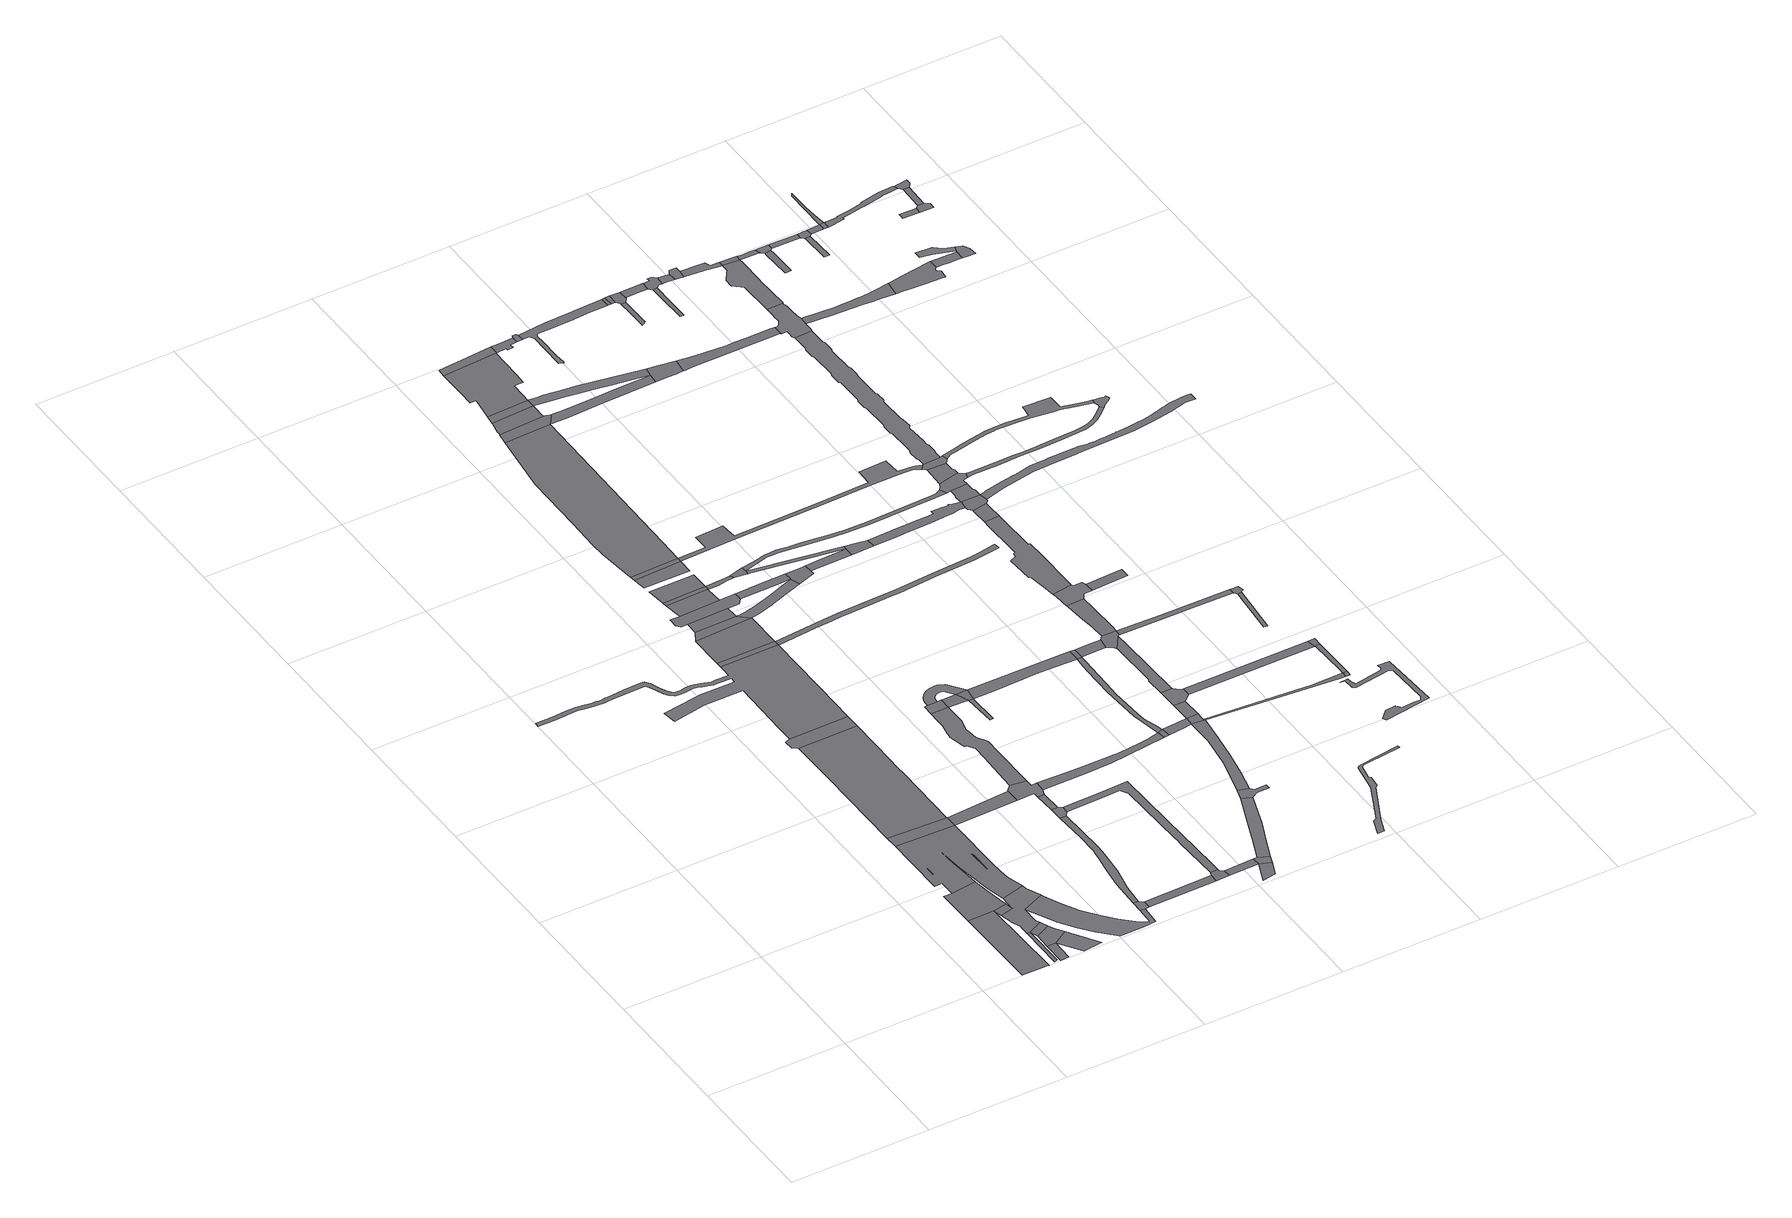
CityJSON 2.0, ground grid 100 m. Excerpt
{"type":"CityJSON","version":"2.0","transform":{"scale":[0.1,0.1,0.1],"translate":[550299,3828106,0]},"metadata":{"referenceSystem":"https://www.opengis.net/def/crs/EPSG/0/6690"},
"CityObjects":{
"road1":{"type":"Road","attributes":{"function":"1","RoadStructureAttribute.sectionType":"7"},"geometry":[{"type":"MultiSurface","lod":"1","boundaries":[[[0,1,2,3,4,5]]]}]},
"road2":{"type":"Road","geometry":[{"type":"MultiSurface","lod":"1","boundaries":[[[6,7,8,9]]]}]},
"road3":{"type":"Road","attributes":{"function":"1","RoadStructureAttribute.sectionType":"7"},"geometry":[{"type":"MultiSurface","lod":"1","boundaries":[[[10,11,12,13]]]}]},
"road4":{"type":"Road","geometry":[{"type":"MultiSurface","lod":"1","boundaries":[[[14,15,16,17,18,5,4,19]]]}]},
"road5":{"type":"Road","attributes":{"function":"1"},"geometry":[{"type":"MultiSurface","lod":"1","boundaries":[[[19,4,20,21]]]}]},
"road6":{"type":"Road","geometry":[{"type":"MultiSurface","lod":"1","boundaries":[[[22,9,23,24]]]}]},
"road7":{"type":"Road","geometry":[{"type":"MultiSurface","lod":"1","boundaries":[[[25,24,23,10,13,26]]]}]},
"road8":{"type":"Road","attributes":{"function":"1","RoadStructureAttribute.sectionType":"7"},"geometry":[{"type":"MultiSurface","lod":"1","boundaries":[[[27,28,26,13]]]}]},
"road9":{"type":"Road","attributes":{"function":"1"},"geometry":[{"type":"MultiSurface","lod":"1","boundaries":[[[29,30,31,21,20,32,33,34,6,9,22,35,36,37]]]}]},
"road10":{"type":"Road","attributes":{"RoadStructureAttribute.sectionType":"1"},"geometry":[{"type":"MultiSurface","lod":"1","boundaries":[[[38,39,40,41,42,43,44,45,46,47,48,49,50,51,52,53,54,55,56,57,58,59,60,61,62,63,64,65,66,67,68,69,70,71,72,73,74,75,76,77,78,79,80,81,82,83,84,85,86,87,88,89,90,91,92,93,94,95,96,97,98,99,100,101,102,103,104,105,106,107,108,109,110,111]]]}]},
"road11":{"type":"Road","geometry":[{"type":"MultiSurface","lod":"1","boundaries":[[[112,113,114,115,116,117,118,119,120,17,16,121,122,123,124,125,126,31,30,127,128,129,130,131,132],[133,134,135]]]}]},
"road12":{"type":"Road","geometry":[{"type":"MultiSurface","lod":"1","boundaries":[[[136,113,112,137,138]]]}]},
"road13":{"type":"Road","attributes":{"function":"3"},"geometry":[{"type":"MultiSurface","lod":"1","boundaries":[[[139,140,141,142,143,144,145,146,37,36,147,148,149,150,151,152,153,154]]]}]},
"road14":{"type":"Road","attributes":{"function":"1"},"geometry":[{"type":"MultiSurface","lod":"1","boundaries":[[[155,156,136,138,157,158,159,160,161]]]}]},
"road15":{"type":"Road","geometry":[{"type":"MultiSurface","lod":"1","boundaries":[[[105,162,163,155,161,106]]]}]},
"road16":{"type":"Road","geometry":[{"type":"MultiSurface","lod":"1","boundaries":[[[164,154,153,165,166,167]]]}]},
"road17":{"type":"Road","attributes":{"RoadStructureAttribute.sectionType":"1"},"geometry":[{"type":"MultiSurface","lod":"1","boundaries":[[[168,169,137,112,170,171]]]}]},
"road18":{"type":"Road","attributes":{"RoadStructureAttribute.sectionType":"1"},"geometry":[{"type":"MultiSurface","lod":"1","boundaries":[[[172,173,174,175,176,177,178,179,180,181,182,183,184,185,164,167]]]}]},
"road19":{"type":"Road","geometry":[{"type":"MultiSurface","lod":"1","boundaries":[[[186,187,111,110,188]]]}]},
"road20":{"type":"Road","attributes":{"RoadStructureAttribute.sectionType":"1"},"geometry":[{"type":"MultiSurface","lod":"1","boundaries":[[[189,190,191,192,186,188]]]}]},
"road21":{"type":"Road","attributes":{"RoadStructureAttribute.sectionType":"1"},"geometry":[{"type":"MultiSurface","lod":"1","boundaries":[[[193,166,165,194]]]}]},
"road22":{"type":"Road","geometry":[{"type":"MultiSurface","lod":"1","boundaries":[[[195,196,190,189]]]}]},
"road23":{"type":"Road","attributes":{"function":"1"},"geometry":[{"type":"MultiSurface","lod":"1","boundaries":[[[197,198,199,200,196,195]]]}]},
"road24":{"type":"Road","geometry":[{"type":"MultiSurface","lod":"1","boundaries":[[[201,202,179,178,203,204]]]}]},
"road25":{"type":"Road","geometry":[{"type":"MultiSurface","lod":"1","boundaries":[[[205,206,207,208,209,210,211,212,213,199,198,214,215,216]]]}]},
"road26":{"type":"Road","attributes":{"function":"1"},"geometry":[{"type":"MultiSurface","lod":"1","boundaries":[[[217,218,219,220,221,222,223,209,208]]]}]},
"road27":{"type":"Road","geometry":[{"type":"MultiSurface","lod":"1","boundaries":[[[224,168,171,225,226,227,228,229,230,231,232,233]]]}]},
"road28":{"type":"Road","attributes":{"RoadStructureAttribute.sectionType":"1"},"geometry":[{"type":"MultiSurface","lod":"1","boundaries":[[[228,227,202,201]]]}]},
"road29":{"type":"Road","geometry":[{"type":"MultiSurface","lod":"1","boundaries":[[[234,235,222,221,236,237]]]}]},
"road30":{"type":"Road","attributes":{"function":"1"},"geometry":[{"type":"MultiSurface","lod":"1","boundaries":[[[238,239,235,234,240]]]}]},
"road31":{"type":"Road","attributes":{"function":"1"},"geometry":[{"type":"MultiSurface","lod":"1","boundaries":[[[241,242,243,244,245]]]}]},
"road32":{"type":"Road","geometry":[{"type":"MultiSurface","lod":"1","boundaries":[[[246,247,242,241]]]}]},
"road33":{"type":"Road","attributes":{"RoadStructureAttribute.sectionType":"1"},"geometry":[{"type":"MultiSurface","lod":"1","boundaries":[[[248,249,250,251,252,253,254,255,256,257,258,259,260,261,262,263,264,224,233,265,266,267,268,269,270,271,272,273,274,275,276,277]]]}]},
"road34":{"type":"Road","attributes":{"RoadStructureAttribute.sectionType":"1"},"geometry":[{"type":"MultiSurface","lod":"1","boundaries":[[[278,279,280,281,282,283,204,203,284,285,286,287,288,289,290,291,292]]]}]},
"road35":{"type":"Road","geometry":[{"type":"MultiSurface","lod":"1","boundaries":[[[293,292,291,193,194,294,295]]]}]},
"road36":{"type":"Road","geometry":[{"type":"MultiSurface","lod":"1","boundaries":[[[296,248,277,297,298,299]]]}]},
"road37":{"type":"Road","attributes":{"RoadStructureAttribute.sectionType":"1"},"geometry":[{"type":"MultiSurface","lod":"1","boundaries":[[[300,301,302,234,237,303,304,305]]]}]},
"road38":{"type":"Road","attributes":{"function":"2"},"geometry":[{"type":"MultiSurface","lod":"1","boundaries":[[[306,307,308,309,310,311,312,313,314,247,246,315,316,317,318]]]}]},
"road39":{"type":"Road","attributes":{"RoadStructureAttribute.sectionType":"1"},"geometry":[{"type":"MultiSurface","lod":"1","boundaries":[[[319,295,294,320]]]}]},
"road40":{"type":"Road","attributes":{"RoadStructureAttribute.sectionType":"1"},"geometry":[{"type":"MultiSurface","lod":"1","boundaries":[[[321,322,323,324,325,326,327,328,329,330,195,189,331,332,333,334,335]]]}]},
"road41":{"type":"Road","attributes":{"RoadStructureAttribute.sectionType":"1"},"geometry":[{"type":"MultiSurface","lod":"1","boundaries":[[[336,297,277,337,338,339]]]}]},
"road42":{"type":"Road","attributes":{"RoadStructureAttribute.sectionType":"1"},"geometry":[{"type":"MultiSurface","lod":"1","boundaries":[[[340,341,342,343,344,345,346,347,348,349,350,351,352,353,299,298,354,355,356,357,358,359,360,361,339,362]]]}]},
"road43":{"type":"Road","geometry":[{"type":"MultiSurface","lod":"1","boundaries":[[[363,364,300,305,365,366]]]}]},
"road44":{"type":"Road","attributes":{"RoadStructureAttribute.sectionType":"1"},"geometry":[{"type":"MultiSurface","lod":"1","boundaries":[[[338,367,368,369]]]}]},
"road45":{"type":"Road","attributes":{"RoadStructureAttribute.sectionType":"1"},"geometry":[{"type":"MultiSurface","lod":"1","boundaries":[[[370,371,205,216,372,373]]]}]},
"road46":{"type":"Road","attributes":{"RoadStructureAttribute.sectionType":"1"},"geometry":[{"type":"MultiSurface","lod":"1","boundaries":[[[320,374,375,376]]]}]},
"road47":{"type":"Road","geometry":[{"type":"MultiSurface","lod":"1","boundaries":[[[339,338,369,362]]]}]},
"road48":{"type":"Road","geometry":[{"type":"MultiSurface","lod":"1","boundaries":[[[377,319,320,376,378]]]}]},
"road49":{"type":"Road","attributes":{"RoadStructureAttribute.sectionType":"1"},"geometry":[{"type":"MultiSurface","lod":"1","boundaries":[[[379,380,381,382,383,384,385,386,387,231,230,388,389,390,391]]]}]},
"road50":{"type":"Road","geometry":[{"type":"MultiSurface","lod":"1","boundaries":[[[392,393,394,395,396,397,306,318,398]]]}]},
"road51":{"type":"Road","attributes":{"function":"2"},"geometry":[{"type":"MultiSurface","lod":"1","boundaries":[[[399,400,401,402,403,404,397,396]]]}]},
"road52":{"type":"Road","geometry":[{"type":"MultiSurface","lod":"1","boundaries":[[[405,406,407,401,400]]]}]},
"road53":{"type":"Road","geometry":[{"type":"MultiSurface","lod":"1","boundaries":[[[408,409,370,373,321,335,410,411,412]]]}]},
"road54":{"type":"Road","attributes":{"RoadStructureAttribute.sectionType":"1"},"geometry":[{"type":"MultiSurface","lod":"1","boundaries":[[[413,414,415,416,377,378,417,418,419,420,421]]]}]},
"road55":{"type":"Road","attributes":{"RoadStructureAttribute.sectionType":"1"},"geometry":[{"type":"MultiSurface","lod":"1","boundaries":[[[422,366,365,423,424,425]]]}]},
"road56":{"type":"Road","attributes":{"function":"2"},"geometry":[{"type":"MultiSurface","lod":"1","boundaries":[[[426,427,428,429,430,431,432,433,434,435,436,437,438,439,440,441,442,406,405]]]}]},
"road57":{"type":"Road"},
"road58":{"type":"Road","attributes":{"RoadStructureAttribute.sectionType":"1"},"geometry":[{"type":"MultiSurface","lod":"1","boundaries":[[[443,444,362,369,445,446,447,448,449,450,451]]]}]},
"road59":{"type":"Road","geometry":[{"type":"MultiSurface","lod":"1","boundaries":[[[452,453,439,438]]]}]},
"road60":{"type":"Road","attributes":{"RoadStructureAttribute.sectionType":"1"},"geometry":[{"type":"MultiSurface","lod":"1","boundaries":[[[454,455,456,457,458,459,460,461,462,463,464,465,466,467,468,469,470,471,472,473,474,475,476,188,110]]]}]},
"road61":{"type":"Road","attributes":{"RoadStructureAttribute.sectionType":"1"},"geometry":[{"type":"MultiSurface","lod":"1","boundaries":[[[424,477,478,408,412,479]]]}]},
"road62":{"type":"Road","geometry":[{"type":"MultiSurface","lod":"1","boundaries":[[[480,413,421,481,482,483,484,485]]]}]},
"road63":{"type":"Road","geometry":[{"type":"MultiSurface","lod":"1","boundaries":[[[486,379,391,487]]]}]},
"road64":{"type":"Road","attributes":{"RoadStructureAttribute.sectionType":"1"},"geometry":[{"type":"MultiSurface","lod":"1","boundaries":[[[488,489,490,491,480,485,492,493,494,495]]]}]},
"road65":{"type":"Road","attributes":{"RoadStructureAttribute.sectionType":"1"},"geometry":[{"type":"MultiSurface","lod":"1","boundaries":[[[496,497,498,499,500,501,502,503,450,504,505,506,507,508,509,379,486]]]}]},
"road66":{"type":"Road","attributes":{"RoadStructureAttribute.sectionType":"1"},"geometry":[{"type":"MultiSurface","lod":"1","boundaries":[[[510,486,487,511,488]]]}]},
"road67":{"type":"Road","geometry":[{"type":"MultiSurface","lod":"1","boundaries":[[[512,425,424,479,513,514]]]}]},
"road68":{"type":"Road","attributes":{"function":"3","RoadStructureAttribute.sectionType":"1"},"geometry":[{"type":"MultiSurface","lod":"1","boundaries":[[[515,516,517,518,519,520,521,398,318,522,523,524,525,526,527,528,529]]]}]},
"road69":{"type":"Road","attributes":{"RoadStructureAttribute.sectionType":"1"},"geometry":[{"type":"MultiSurface","lod":"1","boundaries":[[[530,531,452,438,532,533,534,535,536,537,538]]]}]},
"road70":{"type":"Road","attributes":{"RoadStructureAttribute.sectionType":"1"},"geometry":[{"type":"MultiSurface","lod":"1","boundaries":[[[539,540,541,542,543,544,545,546,547,548,549,550,246,241,551,552,553,554,555,556,557,558,559,560]]]}]},
"road71":{"type":"Road","attributes":{"RoadStructureAttribute.sectionType":"1"},"geometry":[{"type":"MultiSurface","lod":"1","boundaries":[[[561,562,563,564,565,566,567,405,400,568,569,570,571,572,573,574,575,576,577,515,578]]]}]},
"road72":{"type":"Road","attributes":{"RoadStructureAttribute.sectionType":"1"},"geometry":[{"type":"MultiSurface","lod":"1","boundaries":[[[579,580,581,582,583,584,585,586,587,588,589,363,366,590,591,592,593,594,595,596,597,598,599,600,601]]]}]},
"road73":{"type":"Road","geometry":[{"type":"MultiSurface","lod":"1","boundaries":[[[451,450,503,602,603]]]}]},
"road74":{"type":"Road","geometry":[{"type":"MultiSurface","lod":"1","boundaries":[[[604,605,606,530,538,607,608,609,610]]]}]},
"road75":{"type":"Road","geometry":[{"type":"MultiSurface","lod":"1","boundaries":[[[611,612,613,614,615,510,488,495,616]]]}]},
"road76":{"type":"Road","attributes":{"function":"3","RoadStructureAttribute.sectionType":"1"},"geometry":[{"type":"MultiSurface","lod":"1","boundaries":[[[617,618,619,614,613]]]}]},
"road77":{"type":"Road","attributes":{"RoadStructureAttribute.sectionType":"1"},"geometry":[{"type":"MultiSurface","lod":"1","boundaries":[[[620,621,603,602,622,623,624,625,626]]]}]},
"road78":{"type":"Road","geometry":[{"type":"MultiSurface","lod":"1","boundaries":[[[627,628,629,630,631,632,633,618,617,634,635,636,637]]]}]},
"road79":{"type":"Road","attributes":{"function":"3","RoadStructureAttribute.sectionType":"1"},"geometry":[{"type":"MultiSurface","lod":"1","boundaries":[[[638,639,640,641,642,643,630,629]]]}]},
"road80":{"type":"Road","geometry":[{"type":"MultiSurface","lod":"1","boundaries":[[[644,645,626,625,646,647,641,640,648,649,650,651]]]}]},
"road81":{"type":"Road","attributes":{"RoadStructureAttribute.sectionType":"1"},"geometry":[{"type":"MultiSurface","lod":"1","boundaries":[[[652,653,654,655,608,607,656,657,658,659,660,661,662,663,664,665,666,667,668,669,670,671,672,673,674,675]]]}]},
"road82":{"type":"Road","geometry":[{"type":"MultiSurface","lod":"1","boundaries":[[[676,677,678,679,680,681,682,683,684,685,686,687,688,689,690,691,692,693]]]}]},
"road83":{"type":"Road","attributes":{"RoadStructureAttribute.sectionType":"1"},"geometry":[{"type":"MultiSurface","lod":"1","boundaries":[[[694,695,696,697,698,699,700,701,702,703,704,705,514,513,706,707,708,709,710,711,712,713,714,715]]]}]},
"road84":{"type":"Road","attributes":{"function":"3","RoadStructureAttribute.sectionType":"1"},"geometry":[{"type":"MultiSurface","lod":"1","boundaries":[[[716,717,718,719,720,721,722,723,724,725,726,727,728,729,644,651]]]}]},
"road85":{"type":"Road","geometry":[{"type":"MultiSurface","lod":"1","boundaries":[[[730,578,515,529,731,732,733,734,735]]]}]},
"road86":{"type":"Road","geometry":[{"type":"MultiSurface","lod":"1","boundaries":[[[736,737,738,739,740,723,722,741,742,743]]]}]},
"road87":{"type":"Road","attributes":{"RoadStructureAttribute.sectionType":"1"},"geometry":[{"type":"MultiSurface","lod":"1","boundaries":[[[744,745,746,747,616,495,748,749,750,751]]]}]},
"road88":{"type":"Road","attributes":{"function":"3","RoadStructureAttribute.sectionType":"1"},"geometry":[{"type":"MultiSurface","lod":"1","boundaries":[[[752,753,754,755,756,757,758,759,760,761,762,763,739,738,764,765,766,767,768,769,770,771,772,773]]]}]},
"road89":{"type":"Road","attributes":{"RoadStructureAttribute.sectionType":"1"},"geometry":[{"type":"MultiSurface","lod":"1","boundaries":[[[637,636,774,775]]]}]},
"road90":{"type":"Road","geometry":[{"type":"MultiSurface","lod":"1","boundaries":[[[776,777,652,675,778]]]}]},
"road91":{"type":"Road","attributes":{"function":"3","RoadStructureAttribute.sectionType":"1"},"geometry":[{"type":"MultiSurface","lod":"1","boundaries":[[[779,780,781,782,773,772]]]}]},
"road92":{"type":"Road","attributes":{"RoadStructureAttribute.sectionType":"1"},"geometry":[{"type":"MultiSurface","lod":"1","boundaries":[[[783,784,785,786,787,788,789,790]]]}]},
"road93":{"type":"Road","attributes":{"RoadStructureAttribute.sectionType":"1"},"geometry":[{"type":"MultiSurface","lod":"1","boundaries":[[[776,778,791,792]]]}]},
"road94":{"type":"Road","attributes":{"RoadStructureAttribute.sectionType":"1"},"geometry":[{"type":"MultiSurface","lod":"1","boundaries":[[[793,794,743,742]]]}]},
"road95":{"type":"Road","geometry":[{"type":"MultiSurface","lod":"1","boundaries":[[[715,714,795,796,797,798,799,781,780,800,801,802,803,804,805,806]]]}]},
"road96":{"type":"Road","geometry":[{"type":"MultiSurface","lod":"1","boundaries":[[[792,791,807,808,809,790,789,810,811,812]]]}]},
"road97":{"type":"Road","attributes":{"RoadStructureAttribute.sectionType":"1"},"geometry":[{"type":"MultiSurface","lod":"1","boundaries":[[[813,814,651,650,815,816,817,818]]]}]},
"road98":{"type":"Road","attributes":{"function":"3","RoadStructureAttribute.sectionType":"7"},"geometry":[{"type":"MultiSurface","lod":"1","boundaries":[[[819,820,821,822,823,824,825,826,827,828,715,806]]]}]},
"road99":{"type":"Road","geometry":[{"type":"MultiSurface","lod":"1","boundaries":[[[829,830,831,832,601,600,824,823,833,834,835]]]}]},
"road100":{"type":"Road","attributes":{"function":"3","RoadStructureAttribute.sectionType":"7"},"geometry":[{"type":"MultiSurface","lod":"1","boundaries":[[[836,837,831,830,838,839,840]]]}]},
"road101":{"type":"Road","attributes":{"function":"3","RoadStructureAttribute.sectionType":"1"},"geometry":[{"type":"MultiSurface","lod":"1","boundaries":[[[841,842,843,844,845,846,847,735,734,848,849,850,851,852,853,854,855]]]}]},
"road102":{"type":"Road","geometry":[{"type":"MultiSurface","lod":"1","boundaries":[[[856,857,858,859,560,559,836,840,860]]]}]},
"road103":{"type":"Road","attributes":{"RoadStructureAttribute.sectionType":"1"},"geometry":[{"type":"MultiSurface","lod":"1","boundaries":[[[812,811,861,862,863,864]]]}]},
"road104":{"type":"Road","attributes":{"RoadStructureAttribute.sectionType":"1"},"geometry":[{"type":"MultiSurface","lod":"1","boundaries":[[[865,866,867,868,869,870,871,872]]]}]},
"road105":{"type":"Road","geometry":[{"type":"MultiSurface","lod":"1","boundaries":[[[873,874,875,876,877,878,879,864,863,880,872,871,881,882,883,884,885]]]}]},
"road106":{"type":"Road","geometry":[{"type":"MultiSurface","lod":"1","boundaries":[[[751,750,886,887]]]}]},
"road107":{"type":"Road","attributes":{"RoadStructureAttribute.sectionType":"1"},"geometry":[{"type":"MultiSurface","lod":"1","boundaries":[[[888,889,890,891,892,893,894,895,896,897,898,899,900,901,902,903,904,905,906,907,908,909]]]}]},
"road108":{"type":"Road","attributes":{"function":"3","RoadStructureAttribute.sectionType":"7"},"geometry":[{"type":"MultiSurface","lod":"1","boundaries":[[[910,911,912,913,914,915,916,917,918,919,920,921,922,923,924,925,926,927,928,929,930,931,932,933,934,935,936,937,938,939,940,941,942,943,944,945,946,947,948,949,950,951,952,953,859,858]]]}]},
"road109":{"type":"Road","attributes":{"RoadStructureAttribute.sectionType":"1"},"geometry":[{"type":"MultiSurface","lod":"1","boundaries":[[[954,955,956,957,958,751,887]]]}]},
"road110":{"type":"Road","attributes":{"RoadStructureAttribute.sectionType":"1"},"geometry":[{"type":"MultiSurface","lod":"1","boundaries":[[[885,884,959,960,961]]]}]},
"road111":{"type":"Road","attributes":{"RoadStructureAttribute.sectionType":"1"},"geometry":[{"type":"MultiSurface","lod":"1","boundaries":[[[962,963,964,965,966,967]]]}]},
"road112":{"type":"Road","geometry":[{"type":"MultiSurface","lod":"1","boundaries":[[[968,775,774,956,955]]]}]},
"road113":{"type":"Road","geometry":[{"type":"MultiSurface","lod":"1","boundaries":[[[969,961,960,970,971,972]]]}]},
"road114":{"type":"Road","geometry":[{"type":"MultiSurface","lod":"1","boundaries":[[[973,974,975,818,817,976,962,967,977,978,979,980]]]}]},
"road115":{"type":"Road","geometry":[{"type":"MultiSurface","lod":"1","boundaries":[[[981,982,983,984,985,986,987,988,989,990,991,992,993,994,995,996,855,854,997,998,999,1000,1001,932,931,1002,1003,1004,1005,1006]]]}]},
"road116":{"type":"Road","geometry":[{"type":"MultiSurface","lod":"1","boundaries":[[[1007,1008,1009,1010,1011,971,970,1012,1013,1014,1015]]]}]},
"road117":{"type":"Road","attributes":{"function":"3"},"geometry":[{"type":"MultiSurface","lod":"1","boundaries":[[[1014,1016,1017,1018,1019,1020,1021,1022,1023,1024,1025,1026,988,987,1027,1028,1029,1030,1031,1032]]]}]},
"road118":{"type":"Road","attributes":{"RoadStructureAttribute.sectionType":"1"},"geometry":[{"type":"MultiSurface","lod":"1","boundaries":[[[1033,1034,1035,1036,1037,1038,1039,1040,1041,1042,1043,1044,835,834,1045,1046,1047,1048,1049,1050,1051,1052,1053,1054,1055,1056]]]}]},
"road119":{"type":"Road","attributes":{"RoadStructureAttribute.sectionType":"1"},"geometry":[{"type":"MultiSurface","lod":"1","boundaries":[[[1057,1058,1059,1060,1061,1062,1063,1064,1065,1066,1067,1068,1069,1070,1071,1072,1073,856,860,1074,1075,1076,1077,1078,1079,1080,1081,1082,1083,1084,1085,1086,1087,1088,1089,1090,1091]]]}]},
"road120":{"type":"Road","geometry":[{"type":"MultiSurface","lod":"1","boundaries":[[[1015,1014,1032,1092]]]}]},
"road121":{"type":"Road","attributes":{"RoadStructureAttribute.sectionType":"1"},"geometry":[{"type":"MultiSurface","lod":"1","boundaries":[[[1093,1094,1095,1096,1097,1098,1099,1100,1101,1102,1103,1104,1105,1106,1107,1108,1109,1110,1111,1112,1113,1114,1115,1116,1117,1118,1119,1120,1121,1122,1123,1124,1125,1126,1127,1128,1129,1130,1131,1132,1133,1134,1135,1136,1137,1138,1139,1140,1141,806,805,1142,1143,1144,1145,1146,1147,1148,1149,1150,1151,1152,1153,1154,1155]]]}]},
"road122":{"type":"Road","attributes":{"RoadStructureAttribute.sectionType":"6"},"geometry":[{"type":"MultiSurface","lod":"1","boundaries":[[[1156,1157,1158,1159,1160,1161,1162,1163,1164,1165,1092,1032]]]}]},
"road123":{"type":"Road","attributes":{"function":"3","RoadStructureAttribute.sectionType":"1"},"geometry":[{"type":"MultiSurface","lod":"1","boundaries":[[[1166,1167,1168,1169,1170,1171,1172,1173,1174,1175,1176,1177,1178,1006,1005,1179,1180,1181,1182,1183,1184,1185,1186,1187]]]}]},
"road124":{"type":"Road","geometry":[{"type":"MultiSurface","lod":"1","boundaries":[[[1188,1189,1190,1191,1192,1193,1194]]]}]},
"road125":{"type":"Road","geometry":[{"type":"MultiSurface","lod":"1","boundaries":[[[1161,1160,1195,1194,1193,1196,1197,1198]]]}]},
"road126":{"type":"Road","attributes":{"RoadStructureAttribute.sectionType":"1"},"geometry":[{"type":"MultiSurface","lod":"1","boundaries":[[[1199,1200,1198,1197,1201,1202,1203]]]}]},
"road127":{"type":"Road","geometry":[{"type":"MultiSurface","lod":"1","boundaries":[[[1204,1205,1206,1207,1208]]]}]},
"road128":{"type":"Road","geometry":[{"type":"MultiSurface","lod":"1","boundaries":[[[1209,1210,1203,1202,1211,1208,1207,1212,1213,1214]]]}]},
"road129":{"type":"Road","geometry":[{"type":"MultiSurface","lod":"1","boundaries":[[[1215,1216,1217,1091,1090,1218,1033,1056,1219,1220,1221,1222]]]}]},
"road130":{"type":"Road","attributes":{"RoadStructureAttribute.sectionType":"1"},"geometry":[{"type":"MultiSurface","lod":"1","boundaries":[[[1223,1224,1225,1214,1213,1226,1227,1228]]]}]},
"road131":{"type":"Road","geometry":[{"type":"MultiSurface","lod":"1","boundaries":[[[1229,1230,1231,1232,1233,1166,1187,1234,1235,1236,1237,1238,1239,1240,1241,1242,1243,1244,1245,1246,1247,1248,1249,1250,1251]]]}]},
"road132":{"type":"Road","geometry":[{"type":"MultiSurface","lod":"1","boundaries":[[[1252,1253,1223,1228,1254,1255,1256]]]}]},
"road133":{"type":"Road","attributes":{"RoadStructureAttribute.sectionType":"1"},"geometry":[{"type":"MultiSurface","lod":"1","boundaries":[[[1257,1258,1259,1260,1261,1262,1263,1223,1253,1252]]]}]},
"road134":{"type":"Road","attributes":{"function":"3","RoadStructureAttribute.sectionType":"1"},"geometry":[{"type":"MultiSurface","lod":"1","boundaries":[[[1229,1251,1264,1265,1266,1267,1268]]]}]},
"road135":{"type":"Road","geometry":[{"type":"MultiSurface","lod":"1","boundaries":[[[1269,1270,1271,1272,1273,1274,1275,1276]]]}]},
"road136":{"type":"Road","attributes":{"RoadStructureAttribute.sectionType":"1"},"geometry":[{"type":"MultiSurface","lod":"1","boundaries":[[[1277,1278,1279,1280,1281,1282,1283,1284,1285,1286,1287,1288,1289,1290,1291,1252,1256,1292,1293,1294,1295,1296,1297,1298,1299,1300,1301,1302,1303,1304,1305,1306,1307]]]}]},
"road137":{"type":"Road","geometry":[{"type":"MultiSurface","lod":"1","boundaries":[[[1308,1276,1275,1268,1267,1309,1310,1311]]]}]},
"road138":{"type":"Road","geometry":[{"type":"MultiSurface","lod":"1","boundaries":[[[1312,1313,1314,1315,1316]]]}]},
"road139":{"type":"Road","geometry":[{"type":"MultiSurface","lod":"1","boundaries":[[[1317,1316,1315,1318,1319,1320]]]}]},
"road140":{"type":"Road","attributes":{"RoadStructureAttribute.sectionType":"1"},"geometry":[{"type":"MultiSurface","lod":"1","boundaries":[[[1321,1317,1320,1322]]]}]},
"road141":{"type":"Road","geometry":[{"type":"MultiSurface","lod":"1","boundaries":[[[1323,1324,1325,1326,1307,1306,1327,1321,1322,1328,1329]]]}]}
},
"vertices":[
[1290,7,0],[1408,3,0],[1465,2,0],[1482,1,0],[1468,639,0],[1282,637,0],
[1530,342,0],[1529,14,0],[1554,22,0],[1551,342,0],
[1570,169,0],[1567,5,0],[1627,10,0],[1630,168,0],
[1555,719,0],[1534,834,0],[1520,945,0],[1338,922,0],[1278,921,0],[1567,659,0],
[1484,578,0],[1579,602,0],
[1653,391,0],[1572,287,0],[1678,339,0],
[1699,296,0],[1737,237,0],
[1739,9,0],[1877,23,0],
[1755,727,0],[1748,755,0],[1582,712,0],[1507,484,0],[1530,419,0],[1530,413,0],[1638,423,0],[1641,553,0],[1800,619,0],
[1274,3547,0],[1273,3479,0],[1183,3483,0],[1151,3481,0],[1086,3502,0],[1053,3513,0],[1021,3517,0],[985,3515,0],[946,3509,0],[924,3509,0],[900,3514,0],[881,3527,0],[866,3549,0],[844,3600,0],[818,3663,0],[796,3698,0],[770,3698,0],[644,3695,0],[518,3687,0],[504,3686,0],[476,3683,0],[460,3683,0],[438,3686,0],[403,3688,0],[347,3696,0],[301,3703,0],[250,3703,0],[200,3702,0],[131,3697,0],[6,3696,0],[6,3663,0],[132,3662,0],[201,3667,0],[251,3668,0],[299,3668,0],[342,3662,0],[399,3653,0],[434,3651,0],[457,3648,0],[478,3648,0],[508,3651,0],[562,3656,0],[739,3658,0],[772,3658,0],[785,3650,0],[812,3586,0],[835,3532,0],[857,3502,0],[887,3481,0],[921,3474,0],[949,3474,0],[988,3481,0],[1020,3482,0],[1045,3479,0],[1075,3469,0],[1146,3446,0],[1183,3448,0],[1273,3444,0],[1273,3406,0],[1019,3407,0],[992,3403,0],[737,3365,0],[751,3266,0],[998,3309,0],[1273,3306,0],[1273,3305,0],[1270,2863,0],[1271,2747,0],[1694,2748,0],[1694,2778,0],[1694,2780,0],[1694,2889,0],[1692,3576,0],[1274,3577,0],
[1700,1488,0],[1279,1499,0],[1280,1469,0],[1279,1359,0],[1282,1304,0],[1282,1037,0],[1332,1037,0],[1331,1167,0],[1334,1357,0],[1515,986,0],[1498,1171,0],[1488,1381,0],[1511,1109,0],[1530,974,0],[1551,844,0],[1742,777,0],[1733,811,0],[1714,885,0],[1707,954,0],[1705,996,0],[1705,1011,0],[1648,1015,0],[1645,1193,0],[1648,1175,0],
[1278,1594,0],[1698,1574,0],[1697,1574,0],
[2239,44,0],[2164,95,0],[2080,174,0],[2007,258,0],[1925,365,0],[1869,472,0],[1865,479,0],[1805,607,0],[1751,334,0],[1815,235,0],[1896,135,0],[2009,19,0],[2179,23,0],[2269,27,0],[2280,169,0],[2244,171,0],
[1271,2639,0],[1274,2284,0],[1696,2083,0],[1695,2160,0],[1695,2173,0],[1695,2240,0],[1694,2640,0],
[1233,2731,0],[1236,2663,0],
[2247,255,0],[2311,170,0],[2310,229,0],[2282,254,0],
[2158,1604,0],[2157,1604,0],[1727,1488,0],[2160,1496,0],
[2295,407,0],[2329,582,0],[2333,638,0],[2341,735,0],[2346,790,0],[2351,850,0],[2340,1207,0],[2296,1205,0],[2305,977,0],[2304,822,0],[2301,804,0],[2292,738,0],[2275,617,0],[2255,469,0],
[1274,3617,0],[1274,3605,0],[1692,3616,0],
[1691,3889,0],[1274,3874,0],[1274,3635,0],[1274,3634,0],
[2799,237,0],[2800,177,0],
[1617,3955,0],[1319,3950,0],
[1617,3974,0],[1614,4049,0],[1320,4041,0],[1320,4029,0],
[2339,1307,0],[2292,1305,0],[2362,1237,0],[2364,1292,0],
[1728,4146,0],[1625,4144,0],[1619,4144,0],[1610,4144,0],[1321,4136,0],[1268,4135,0],[1249,4135,0],[1249,4068,0],[1270,4041,0],[1644,4049,0],[1699,4050,0],[1729,4088,0],
[1610,4146,0],[1605,4268,0],[1605,4269,0],[1605,4271,0],[1605,4273,0],[1302,4269,0],[1319,4149,0],
[2197,1648,0],[2285,1499,0],[2285,1496,0],[2286,1457,0],[2332,1459,0],[2347,1497,0],[2349,1502,0],[2352,1578,0],[2311,1579,0],[2311,1631,0],
[1605,4305,0],[1298,4300,0],[1605,4301,0],[1607,4273,0],
[1281,4440,0],[1297,4306,0],[1605,4440,0],
[1607,4598,0],[1265,4587,0],[1270,4548,0],[1276,4491,0],[1605,4485,0],
[1606,4630,0],[1261,4624,0],
[2149,2504,0],[2148,2428,0],[2148,2363,0],[2135,2287,0],[2129,2252,0],[2129,2251,0],[2133,2230,0],[2140,2198,0],[2143,2183,0],[2153,2133,0],[2156,2121,0],[2162,2120,0],[2171,2123,0],[2173,2118,0],[2206,2069,0],[2204,1965,0],[2197,1650,0],[2309,1979,0],[2309,2087,0],[2301,2101,0],[2271,2152,0],[2264,2165,0],[2261,2190,0],[2257,2224,0],[2255,2242,0],[2255,2245,0],[2254,2256,0],[2274,2350,0],[2273,2484,0],[2273,2503,0],
[2858,583,0],[2857,613,0],[2856,660,0],[2851,861,0],[2839,1299,0],[2644,1296,0],[2637,1245,0],[2752,1248,0],[2785,1194,0],[2796,835,0],[2801,671,0],[2803,633,0],[2803,608,0],[2814,267,0],[2866,268,0],
[2867,252,0],[2895,179,0],[2894,233,0],
[2150,2585,0],[2273,2586,0],[2244,2586,0],[2173,2585,0],
[1792,4317,0],[1760,4312,0],[1663,4306,0],[1684,4274,0],[1741,4280,0],[1808,4289,0],
[1287,6163,0],[1284,6147,0],[1283,6136,0],[1281,6125,0],[1249,5850,0],[1233,5715,0],[1230,5265,0],[1225,5018,0],[1229,4908,0],[1608,4816,0],[1616,5803,0],[1616,5804,0],[1621,6174,0],
[3108,239,0],[3110,182,0],
[2097,4091,0],[2026,4067,0],[1916,4028,0],[1798,3987,0],[1690,3960,0],[1681,3959,0],[1650,3956,0],[1646,3955,0],[1629,3955,0],[1619,3955,0],[1770,3909,0],[1872,3938,0],[1882,3942,0],[2071,4006,0],[2119,4022,0],
[2299,2586,0],[2371,2498,0],[2417,2496,0],[2379,2587,0],
[2392,2686,0],[2372,2705,0],[2348,2719,0],[2331,2725,0],[2310,2727,0],[2288,2726,0],[2264,2723,0],[2241,2712,0],[2222,2701,0],[2204,2685,0],[2189,2664,0],[2179,2641,0],[2174,2619,0],[2173,2603,0],[2245,2605,0],[2249,2625,0],[2261,2640,0],[2277,2652,0],[2294,2656,0],[2310,2656,0],[2326,2652,0],[2339,2643,0],[2463,2588,0],
[1896,4343,0],[1870,4338,0],[1898,4276,0],[1903,4308,0],
[2429,2260,0],[2452,2263,0],[2447,2493,0],
[2095,4153,0],[1927,4151,0],[2001,4090,0],[2096,4093,0],
[3051,29,0],[3146,43,0],[3190,150,0],
[3137,240,0],[3213,209,0],
[3253,1613,0],[3208,1602,0],[3178,1595,0],[3128,1587,0],[3001,1576,0],[2914,1570,0],[2912,1570,0],[2683,1570,0],[2614,1570,0],[2673,1503,0],[2753,1504,0],[2844,1504,0],[3260,1553,0],
[1666,6252,0],[1645,6261,0],[1631,6263,0],[1625,6264,0],[1623,6264,0],[1299,6248,0],[1673,6249,0],
[1624,6372,0],[1624,6382,0],[1316,6368,0],[1315,6361,0],[1302,6275,0],[1301,6266,0],
[1625,6449,0],[1326,6438,0],[1325,6437,0],
[2242,4157,0],[2218,4155,0],[2156,4034,0],[2248,4065,0],[2246,4096,0],
[3354,792,0],[3269,576,0],[3230,478,0],[3208,420,0],[3284,385,0],[3310,449,0],[3339,522,0],[3352,559,0],[3422,763,0],
[1921,4303,0],[1916,4273,0],[2543,4169,0],[2548,4199,0],
[1626,6512,0],[1627,6614,0],[1628,6614,0],[1660,6614,0],[1691,6613,0],[1691,6615,0],[1694,6709,0],[1696,6824,0],[1695,6829,0],[1695,6831,0],[1695,6848,0],[1698,6947,0],[1703,6951,0],[1305,6925,0],[1307,6724,0],[1308,6613,0],[1351,6612,0],
[3029,2584,0],[2519,2588,0],[2601,2496,0],[2817,2501,0],[2887,2502,0],[2985,2500,0],[3199,2495,0],[3202,2495,0],[3203,2583,0],
[1703,7017,0],[1308,6986,0],
[1700,3576,0],[1977,3600,0],[2103,3608,0],[2167,3612,0],[2411,3620,0],[2544,3624,0],[2605,3626,0],[2877,3647,0],[3169,3660,0],[3248,3672,0],[3359,3688,0],[3362,3689,0],[3356,3728,0],[3353,3728,0],[3242,3711,0],[3165,3700,0],[2875,3687,0],[2603,3665,0],[2410,3660,0],[2165,3652,0],[2100,3648,0],[1974,3640,0],[1700,3616,0],
[2519,4168,0],[2347,4164,0],[2544,4102,0],
[3374,870,0],[3471,791,0],[3556,789,0],[3556,822,0],[3473,823,0],[3451,850,0],
[3293,1629,0],[3301,1558,0],
[3475,1581,0],[3478,1383,0],[3445,1155,0],[3443,1138,0],[3487,1011,0],[3516,1189,0],[3545,1374,0],[3569,1569,0],
[3288,1644,0],[3283,1661,0],[3249,1776,0],[3241,1836,0],[3228,2085,0],[3229,2123,0],[3236,2456,0],[3237,2496,0],[3200,2455,0],[3196,2363,0],[3193,2118,0],[3193,2117,0],[3209,1833,0],[3250,1630,0],
[3476,1640,0],[3424,1573,0],
[2634,4184,0],[2706,4106,0],[2705,4172,0],
[2401,6264,0],[2394,6264,0],[2157,6259,0],[1987,6255,0],[1870,6254,0],[1740,6252,0],[1695,6252,0],[1622,6174,0],[1623,6174,0],[1637,6174,0],[1646,6173,0],[1753,6172,0],[1966,6182,0],[2210,6187,0],[2395,6190,0],
[1865,7026,0],[1778,7019,0],[1777,6955,0],[1778,6940,0],[1817,6940,0],[1817,6941,0],[1816,6974,0],[1841,6974,0],[1866,6975,0],
[3341,4647,0],[3324,4651,0],[3270,4655,0],[3212,4657,0],[3208,4783,0],[3012,4778,0],[3009,4658,0],[2652,4647,0],[2019,4639,0],[2011,4761,0],[1808,4751,0],[1810,4634,0],[1621,4598,0],[2019,4609,0],[2652,4617,0],[2998,4626,0],[3211,4627,0],[3269,4625,0],[3303,4623,0],[3331,4613,0],[3353,4597,0],[3382,4633,0],
[1956,6414,0],[1887,6422,0],[1825,6430,0],[1735,6441,0],[1689,6444,0],[1633,6449,0],[1631,6449,0],[1631,6382,0],[1633,6382,0],[1658,6379,0],[1708,6373,0],[1850,6354,0],[1917,6344,0],[2027,6327,0],[2149,6307,0],[2262,6288,0],[2393,6266,0],[2413,6333,0],
[3303,4344,0],[3276,4341,0],[2797,4331,0],[2638,4333,0],[2541,4342,0],[2344,4364,0],[2250,4374,0],[2170,4385,0],[2128,4384,0],[2084,4382,0],[1987,4361,0],[2000,4332,0],[2087,4353,0],[2129,4354,0],[2168,4355,0],[2247,4345,0],[2341,4334,0],[2538,4312,0],[2636,4303,0],[2797,4301,0],[3278,4311,0],[3370,4317,0],[3343,4364,0],
[3237,2498,0],[3238,2582,0],
[1872,7044,0],[1872,7031,0],[1869,7029,0],[1909,6977,0],[1907,7029,0],[1905,7034,0],[1900,7044,0],
[3561,1585,0],[3561,1598,0],[3560,1642,0],[3479,1641,0],[3478,1641,0],[3561,1582,0],
[3558,1792,0],[3476,1791,0],[3477,1747,0],
[3348,2582,0],[3321,2582,0],[3322,2501,0],[3349,2502,0],[3407,2502,0],[3414,2502,0],[3425,2581,0],
[3595,1904,0],[3588,1910,0],[3553,1941,0],[3473,1939,0],[3474,1914,0],[3475,1836,0],[3475,1830,0],[3577,1808,0],[3603,1831,0],[3611,1837,0],[3611,1904,0],
[3553,1948,0],[3540,2465,0],[3537,2555,0],[3470,2456,0],[3477,2093,0],[3470,2080,0],
[3454,2610,0],[3450,2607,0],[3450,2478,0],[3465,2461,0],[3543,2560,0],[3549,2564,0],[3551,2564,0],[3554,2606,0],
[2534,7060,0],[2319,7053,0],[2312,7053,0],[2112,7048,0],[1945,6978,0],[1958,6978,0],[1968,6964,0],[1978,6950,0],[1977,6835,0],[1978,6660,0],[1994,6654,0],[2011,6647,0],[2011,6654,0],[2005,6737,0],[2006,6897,0],[2003,6957,0],[2008,6964,0],[2019,6979,0],[2023,6979,0],[2080,6979,0],[2219,6981,0],[2284,6984,0],[2392,6991,0],[2535,6993,0],
[4160,690,0],[4140,682,0],[4132,670,0],[4097,469,0],[3965,186,0],[3942,176,0],[3898,55,0],[3946,58,0],[3985,163,0],[4124,452,0],[4142,465,0],[4151,550,0],[4138,565,0],[4157,665,0],[4177,680,0],[4215,683,0],[4454,710,0],[4452,730,0],
[3344,4206,0],[3324,4212,0],[3313,4214,0],[3313,4211,0],[3312,4204,0],[3282,4207,0],[3268,4209,0],[3189,4213,0],[3189,4193,0],[3189,4184,0],[3077,4182,0],[2936,4178,0],[2894,4109,0],[2935,4109,0],[3120,4116,0],[3256,4123,0],[3294,4125,0],[3324,4132,0],[3348,4136,0],[3349,4136,0],[3386,4129,0],[3394,4194,0],
[3554,2607,0],[3554,2625,0],[3554,2627,0],[3554,2633,0],[3549,2885,0],[3549,2887,0],[3547,2984,0],[3420,2978,0],[3421,2963,0],[3429,2880,0],[3433,2842,0],[3448,2713,0],[3453,2624,0],[3453,2620,0],
[2496,6319,0],[2487,6191,0],[2550,6192,0],[2580,6194,0],[2597,6195,0],[2611,6303,0],
[3622,3127,0],[3564,3125,0],[3551,3139,0],[3409,3118,0],[3414,3085,0],[3572,3024,0],[3635,3027,0],[3632,3098,0],
[4519,1521,0],[4435,1520,0],[4314,1519,0],[4203,1528,0],[4174,1514,0],[4487,1486,0],[4535,1484,0],[4536,1521,0],
[3417,3900,0],[3422,3643,0],[3423,3608,0],[3424,3599,0],[3407,3588,0],[3405,3560,0],[3354,3538,0],[3364,3340,0],[3379,3326,0],[3385,3288,0],[3396,3211,0],[3403,3163,0],[3551,3173,0],[3549,3507,0],[3547,3612,0],[3547,3619,0],[3539,3620,0],[3534,3621,0],[3534,3644,0],[3526,3904,0],[3525,3952,0],[3416,3949,0],
[4526,1838,0],[4515,1903,0],
[2559,7065,0],[2534,7063,0],[2561,6993,0],
[3522,4063,0],[3521,4099,0],[3415,4082,0],[3415,4057,0],
[2614,6861,0],[2615,6721,0],[2615,6713,0],[2631,6721,0],[2648,6729,0],[2647,6829,0],[2645,6959,0],[2613,6958,0],
[2590,6994,0],[2591,7065,0],
[3902,3039,0],[3899,3111,0],
[3390,4128,0],[3392,4128,0],[3392,4111,0],[3395,4108,0],[3415,4084,0],[3525,4103,0],[3534,4112,0],[3540,4118,0],[3541,4119,0],[3541,4134,0],[3544,4135,0],[3533,4194,0],
[2595,6988,0],[2612,6969,0],[2613,6968,0],[2648,6963,0],[2668,6990,0],[2666,7064,0],
[4001,2596,0],[3874,2598,0],[3873,2559,0],[4075,2556,0],[4369,2551,0],[4369,2591,0],
[3533,4204,0],[3532,4209,0],[3531,4252,0],[3521,4269,0],[3520,4326,0],[3397,4323,0],[3398,4268,0],[3392,4251,0],[3393,4207,0],[3393,4202,0],
[3541,4434,0],[3526,4449,0],[3375,4418,0],[3361,4389,0],[3519,4370,0],[3556,4381,0],[3567,4421,0],
[3380,4576,0],[3378,4527,0],[3525,4485,0],[3516,4504,0],[3515,4570,0],
[3285,6269,0],[3281,6269,0],[3235,6269,0],[3104,6270,0],[3011,6271,0],[2961,6271,0],[2734,6287,0],[2612,6195,0],[2634,6196,0],[2687,6197,0],[2927,6198,0],[3286,6199,0],[3302,6199,0],[3306,6200,0],[3307,6269,0],
[3532,4642,0],[3522,4638,0],[3514,4636,0],[3390,4633,0],[3544,4603,0],
[2673,6997,0],[2745,7001,0],[2831,7004,0],[2832,7062,0],
[2856,6866,0],[2861,6666,0],[2873,6665,0],[2886,6664,0],[2886,6665,0],[2886,6834,0],[2887,6981,0],[2853,6975,0],
[2919,7081,0],[2917,7083,0],[2911,7089,0],[2881,7088,0],[2881,7074,0],[2882,7069,0],[2882,7061,0],[2841,6991,0],[2889,6982,0],[2893,6985,0],[2910,7001,0],[2933,6999,0],[2937,7064,0],
[4567,1482,0],[4569,1521,0],
[4765,1436,0],[4750,1423,0],[4550,1389,0],[4535,1424,0],[4534,1456,0],[4474,1450,0],[4507,1446,0],[4513,1371,0],[4533,1356,0],[4792,1394,0],[4815,1374,0],[4831,1074,0],[4811,1044,0],[4768,1046,0],[4674,1040,0],[4646,1077,0],[4571,1067,0],[4516,1009,0],[4527,984,0],[4866,1032,0],[4842,1471,0],[4762,1473,0],
[3512,4694,0],[3519,4711,0],[3517,4781,0],[3511,4798,0],[3510,4835,0],[3503,4987,0],[3514,5005,0],[3512,5080,0],[3504,5098,0],[3500,5286,0],[3508,5305,0],[3506,5378,0],[3498,5392,0],[3493,5590,0],[3501,5604,0],[3499,5683,0],[3492,5697,0],[3487,5885,0],[3494,5901,0],[3492,5978,0],[3484,5992,0],[3482,6118,0],[3359,6114,0],[3362,5993,0],[3354,5976,0],[3355,5902,0],[3364,5886,0],[3368,5695,0],[3360,5677,0],[3362,5599,0],[3371,5584,0],[3375,5393,0],[3367,5376,0],[3368,5303,0],[3377,5287,0],[3381,5093,0],[3373,5077,0],[3374,5004,0],[3383,4987,0],[3387,4834,0],[3387,4793,0],[3380,4774,0],[3381,4701,0],[3389,4686,0],
[4565,1707,0],[4563,1841,0],[4528,1838,0],[4534,1691,0],[4538,1561,0],
[2966,6998,0],[3026,6993,0],[3020,7056,0],
[4389,2529,0],[4355,2164,0],[4369,2162,0],[4382,2159,0],[4383,2161,0],[4415,2527,0],
[4565,1905,0],
[3039,7089,0],[3083,6988,0],[3088,7045,0],[3089,7088,0],
[4407,2590,0],[4402,2590,0],[4390,2590,0],[4374,2546,0],[4416,2540,0],[4419,2540,0],[4437,2544,0],[4428,2590,0],
[3488,6271,0],[3483,6293,0],[3481,6364,0],[3479,6410,0],[3475,6422,0],[3471,6433,0],[3471,6447,0],[3358,6443,0],[3356,6443,0],[3358,6379,0],[3358,6360,0],[3360,6312,0],[3342,6281,0],[3335,6273,0],[3331,6269,0],[3326,6269,0],[3307,6193,0],[3343,6193,0],[3350,6193,0],[3350,6170,0],[3350,6132,0],[3489,6133,0],[3488,6172,0],[3487,6190,0],[3487,6199,0],[3491,6260,0],
[3343,6995,0],[3285,6999,0],[3278,6999,0],[3265,7036,0],[3223,7038,0],[3228,6976,0],[3332,6960,0],[3346,6959,0],[3346,6995,0],
[3346,6957,0],[3346,6952,0],[3347,6933,0],[3347,6902,0],[3333,6883,0],[3289,6821,0],[3289,6760,0],[3336,6719,0],[3347,6709,0],[3348,6708,0],[3350,6707,0],[3475,6448,0],[3468,6712,0],[3472,6712,0],[3469,6926,0],[3468,6950,0],[3468,6951,0],
[4616,4553,0],[4581,4519,0],[4523,4476,0],[4471,4450,0],[4430,4438,0],[4368,4431,0],[4205,4425,0],[4081,4421,0],[3971,4420,0],[3918,4419,0],[3777,4417,0],[3599,4417,0],[3599,4387,0],[3777,4387,0],[3918,4389,0],[3955,4390,0],[4082,4391,0],[4245,4397,0],[4322,4400,0],[4436,4408,0],[4483,4422,0],[4538,4450,0],[4600,4496,0],[4637,4532,0],
[4580,4639,0],[4487,4660,0],[4436,4673,0],[4408,4680,0],[4406,4790,0],[4210,4798,0],[4197,4708,0],[4079,4716,0],[4041,4719,0],[3987,4721,0],[3933,4719,0],[3931,4718,0],[3881,4716,0],[3875,4715,0],[3779,4698,0],[3711,4684,0],[3573,4654,0],[3579,4625,0],[3717,4655,0],[3785,4668,0],[3884,4686,0],[3901,4687,0],[3935,4689,0],[3949,4689,0],[3988,4691,0],[4040,4689,0],[4071,4687,0],[4194,4678,0],[4347,4658,0],[4377,4654,0],[4401,4651,0],[4480,4631,0],[4573,4610,0],[4609,4603,0],[4615,4632,0],
[3467,6988,0],
[5140,4368,0],[5106,4368,0],[5067,4365,0],[5031,4362,0],[5024,4360,0],[4998,4356,0],[4970,4349,0],[4957,4346,0],[4946,4343,0],[4916,4335,0],[4896,4329,0],[4823,4312,0],[4788,4304,0],[4763,4300,0],[4750,4300,0],[4742,4300,0],[4739,4299,0],[4738,4298,0],[4736,4298,0],[4730,4299,0],[4721,4297,0],[4673,4293,0],[4597,4287,0],[4579,4287,0],[4574,4286,0],[4572,4285,0],[4476,4277,0],[4455,4276,0],[4448,4276,0],[4441,4276,0],[4430,4274,0],[4418,4274,0],[4402,4274,0],[4382,4275,0],[4368,4276,0],[4300,4285,0],[4292,4285,0],[4274,4286,0],[4226,4285,0],[4086,4284,0],[4062,4283,0],[3952,4277,0],[3936,4276,0],[3921,4273,0],[3826,4253,0],[3817,4252,0],[3709,4235,0],[3582,4206,0],[3573,4204,0],[3586,4146,0],[3702,4177,0],[3847,4203,0],[3936,4220,0],[4089,4224,0],[4228,4226,0],[4313,4230,0],[4673,4238,0],[4766,4249,0],[4817,4256,0],[4972,4284,0],[5091,4311,0],[5168,4310,0],[5166,4367,0],
[3488,6950,0],[3597,6948,0],[3606,6947,0],[3610,6947,0],[3611,6946,0],[3602,6985,0],[3601,6985,0],[3558,6986,0],[3517,6986,0],[3471,6988,0],
[4134,6275,0],[4031,6259,0],[3971,6252,0],[3959,6251,0],[3927,6248,0],[3896,6247,0],[3835,6245,0],[3779,6245,0],[3726,6246,0],[3650,6250,0],[3576,6254,0],[3527,6258,0],[3504,6259,0],[3505,6198,0],[3518,6197,0],[3591,6192,0],[3670,6186,0],[3739,6183,0],[3892,6175,0],[3962,6171,0],[4007,6169,0],[4119,6162,0],
[3633,6907,0],[3640,6694,0],[3662,6694,0],[3685,6695,0],[3681,6904,0],[3680,6931,0],[3633,6922,0],
[3621,6935,0],[3691,6942,0],[3695,6945,0],[3695,6984,0],
[3863,6981,0],[3724,6983,0],[3696,6946,0],[3899,6942,0],[3903,6982,0],
[3930,6702,0],[3949,6702,0],[3969,6703,0],[3961,6921,0],[3922,6920,0],
[3959,6983,0],[3952,6983,0],[3921,6921,0],[3962,6923,0],[3978,6941,0],[3971,6982,0],
[4695,4621,0],[4662,4626,0],[4633,4628,0],[4620,4573,0],[4655,4552,0],[4687,4572,0],[4718,4594,0],[4706,4622,0],
[4070,6991,0],[4067,6991,0],[4034,6987,0],[4007,6941,0],[4045,6941,0],[4069,6941,0],
[4465,6323,0],[4330,6304,0],[4259,6294,0],[4176,6282,0],[4164,6280,0],[4165,6160,0],[4219,6157,0],[4317,6152,0],[4447,6145,0],[4459,6145,0],[4472,6144,0],[4476,6209,0],[4469,6211,0],[4464,6214,0],[4461,6215,0],[4456,6223,0],[4453,6231,0],[4453,6238,0],[4454,6241,0],[4458,6247,0],[4460,6248,0],[4465,6252,0],[4470,6254,0],
[4105,6993,0],[4083,6992,0],[4084,6940,0],[4088,6940,0],[4103,6940,0],
[4103,7004,0],[4091,7090,0],[4085,7185,0],[4085,7238,0],[4084,7343,0],[4069,7323,0],[4070,7004,0],
[4513,6254,0],[4560,6252,0],[4621,6251,0],[4655,6250,0],[4658,6319,0],
[4631,6383,0],[4598,6395,0],[4551,6436,0],[4432,6446,0],[4431,6391,0],[4515,6376,0],[4658,6328,0],[4672,6369,0],
[4654,7077,0],[4547,7071,0],[4541,7070,0],[4540,7070,0],[4404,7044,0],[4405,7036,0],[4402,7036,0],[4302,7016,0],[4214,7003,0],[4206,7002,0],[4206,6999,0],[4206,6995,0],[4193,6994,0],[4189,6994,0],[4147,6992,0],[4135,6943,0],[4194,6954,0],[4216,6958,0],[4229,6960,0],[4228,6965,0],[4228,6971,0],[4325,6987,0],[4382,6998,0],[4408,7003,0],[4412,7003,0],[4437,7008,0],[4545,7031,0],[4546,7031,0],[4615,7037,0],[4671,7043,0],[4661,7076,0],
[4720,6352,0],[4680,6249,0],[4749,6245,0],[4743,6307,0],
[4546,6820,0],[4545,6797,0],[4544,6775,0],[4665,6771,0],[4666,6816,0],
[4687,6835,0],[4763,6768,0],[4764,6813,0],[4732,6834,0],
[4692,7017,0],[4737,7016,0],
[4761,7085,0],[4711,7080,0],[4690,7077,0],[4678,7076,0],[4674,7040,0],[4754,7041,0],[4762,7054,0]
]}
